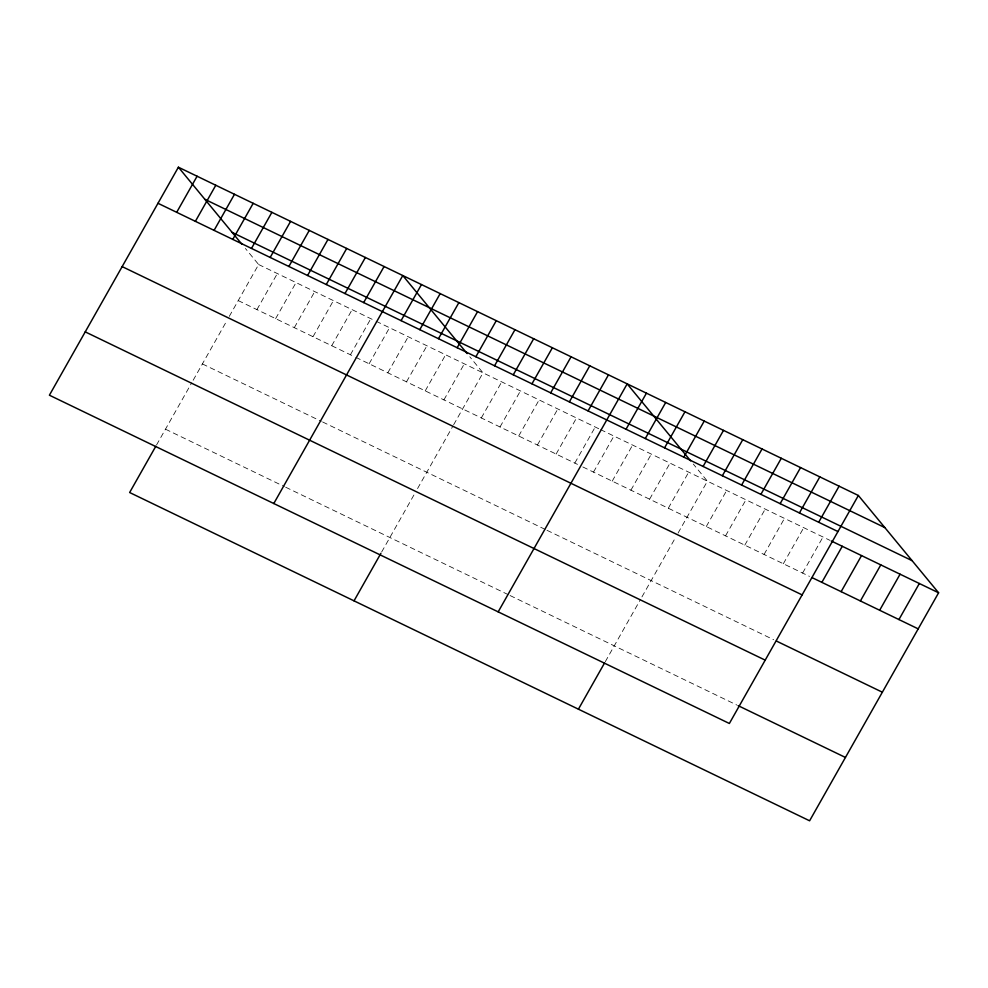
<?xml version="1.0" encoding="UTF-8"?>
<svg xmlns="http://www.w3.org/2000/svg" width="988" height="988" viewBox="0 0 988 988"><rect width="100%" height="100%" fill="white"/><g stroke="black" fill="none" stroke-linecap="round" stroke-linejoin="round"><path stroke-width="0.74" stroke-dasharray="4.94 3.71" d="M156.512 445.02L191.746 382.751M193.166 380.244L227.03 320.384M229.265 316.419L258.634 264.525L245.394 248.47M256.929 309.615L277.332 273.553M275.627 318.642L296.029 282.58M294.325 327.67L314.727 291.608M313.023 336.698L333.425 300.636M331.721 345.726L352.123 309.664M350.419 354.754L370.833 318.692M369.117 363.782L389.531 327.72M387.815 372.809L408.229 336.747M406.513 381.837L426.927 345.775M425.223 390.865L445.625 354.803M443.921 399.893L464.323 363.831M381.652 552.02L414.713 493.592M417.554 488.566L452.912 426.075M453.653 424.754L483.021 372.859L469.782 356.791M481.317 417.949L501.719 381.887M500.014 426.977L520.417 390.915M518.712 436.004L539.115 399.942M537.41 445.032L557.812 408.97M556.108 454.06L576.523 417.986M574.806 463.088L595.221 427.014M593.504 472.116L613.919 436.041M612.214 481.144L632.616 445.069M630.912 490.172L651.314 454.097M649.61 499.199L670.012 463.125M668.308 508.227L688.71 472.153M605.298 661.676L640.52 599.407M641.941 596.9L675.804 537.04M678.052 533.088L707.408 481.181L693.292 464.051M706.272 526.555L726.674 490.48M725.538 535.854L745.94 499.792M744.804 545.154L765.206 509.092M764.07 554.453L784.472 518.391M783.336 563.753L803.738 527.691M802.602 573.065L823.004 536.99M258.634 264.525L374.835 320.618M376.169 321.273L599.222 428.953M600.556 429.595L829.883 540.312M238.232 300.587L354.433 356.693M355.766 357.335L577.486 464.372M582.821 466.954L809.481 576.375M202.392 363.93L321.261 421.32M322.607 421.962L545.66 529.642M546.994 530.297L773.641 639.718M165.478 429.187L284.346 486.565M285.68 487.22L508.734 594.899M510.067 595.542L736.727 704.975"/><path stroke-width="1.48" d="M178.396 167.207L49.4 395.2L729.366 723.475L858.362 495.482L178.396 167.207L241.862 244.184M176.691 212.309L197.094 176.234M195.389 221.337L215.792 185.262M214.087 230.365L234.489 194.29M232.785 239.392L253.187 203.318M251.483 248.42L271.885 212.346M155.771 446.329L129.638 492.518L809.604 820.793L938.6 592.8L858.362 495.482M270.181 257.436L290.583 221.374M288.879 266.464L309.281 230.402M307.577 275.491L327.991 239.429M326.275 284.519L346.689 248.457M344.973 293.547L365.387 257.485M363.67 302.575L384.085 266.513M273.787 503.534L402.783 275.541L467.139 353.581M401.079 320.631L421.481 284.569M419.776 329.659L440.179 293.597M438.474 338.686L458.877 302.624M457.172 347.714L477.575 311.652M475.87 356.742L496.272 320.68M354.025 600.852L380.899 553.342M494.568 365.77L514.97 329.708M513.266 374.798L533.681 338.736M531.964 383.826L552.378 347.764M550.662 392.854L571.076 356.791M569.372 401.881L589.774 365.819M588.07 410.909L608.472 374.847M498.174 611.868L627.17 383.875L690.637 460.84M626.034 429.237L646.436 393.175M645.3 438.536L665.702 402.474M664.566 447.836L684.968 411.774M683.832 457.148L704.234 421.073M703.098 466.447L723.5 430.373M578.425 709.174L604.545 662.997M722.364 475.747L742.766 439.672M741.63 485.046L762.032 448.972M760.896 494.346L781.298 458.284M780.162 503.645L800.564 467.583M799.428 512.945L819.83 476.883M818.694 522.244L839.096 486.182M821.868 582.364L842.27 546.29M841.134 591.664L861.536 555.589M860.4 600.963L880.802 564.889M879.666 610.263L900.068 574.201M898.932 619.562L919.334 583.5M204.874 199.329L884.84 527.592M232.155 232.415L912.122 560.678M157.981 203.281L837.948 531.556M831.266 540.979L938.6 592.8M812.235 577.708L918.198 628.862M122.154 266.612L802.12 594.887M776.395 641.039L882.358 692.205M85.227 331.869L765.206 660.145M738.098 705.63L845.444 757.45"/></g></svg>
